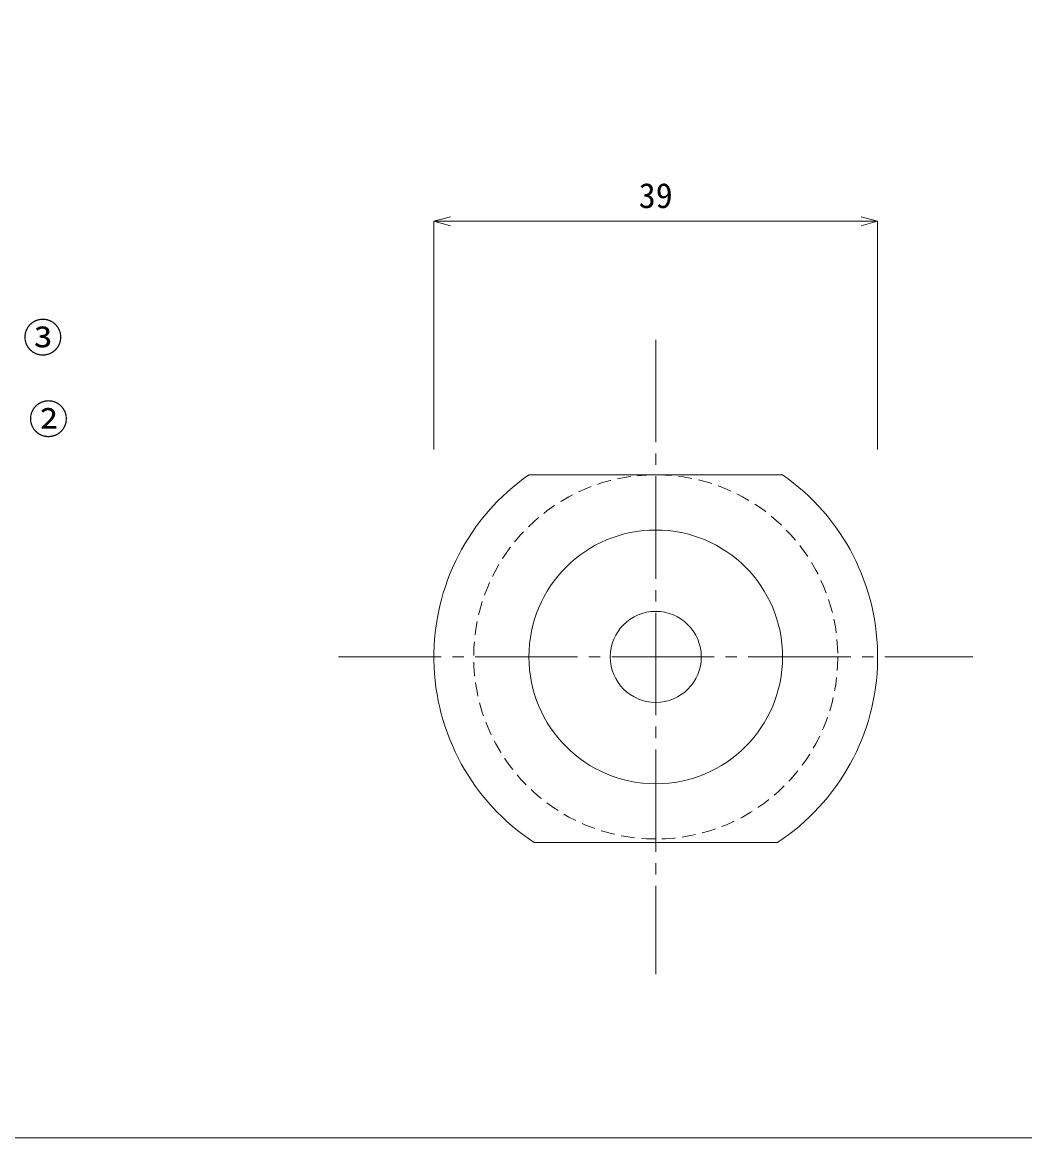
# Model space of a CAD drawing. Units: millimetres, scale not verified. Extents: x -140 to 140, y -97 to 99.
# Drawn here: x -36.1 to 52, y -96.9 to 1.1 of the extents above; entities that cross this region are included whole.
import ezdxf
from ezdxf.enums import TextEntityAlignment as Align

# ---------------------------------------------------------------- set-up
doc = ezdxf.new("R2010")
doc.units = ezdxf.units.MM
doc.linetypes.add('CHAIN2', pattern=[12, 9, -1, 1, -1])
doc.linetypes.add('DASHED1', pattern=[1.8, 1.2, -0.6])
doc.layers.add('0-0_φ3.0_両4 30', color=7, linetype='Continuous', lineweight=18)
doc.layers.add('0-1', color=4, linetype='Continuous', lineweight=18)
doc.styles.add('ＭＳ ゴシック', font='')
doc.styles.get('ＭＳ ゴシック').set_extended_font_data('MS Gothic')

msp = doc.modelspace()

# ---------------------------------------------------------------- linework, layer by layer
at = {"layer": '0-0_φ3.0_両4 30', "color": 5}
msp.add_lwpolyline([(-139.949, 99.1), (-139.949, -96.9), (140.051, -96.9), (140.051, 99.1)], dxfattribs=at)
at = {"layer": '0-1'}
for p, q in [((0.04, -16.38), (1.489, -15.992)), ((0.04, -16.38), (39.04, -16.38)), ((0.04, -16.38), (1.489, -16.768)), ((0.04, -16.38), (0.04, -36.435)), ((39.04, -16.38), (37.591, -15.992)), ((39.04, -16.38), (37.591, -16.768)), ((39.04, -16.38), (39.04, -36.435))]:
    msp.add_line(p, q, dxfattribs=at)
at = {"layer": '0-1', "color": 7, "linetype": 'CHAIN2'}
for p, q in [((19.54, -26.785), (19.54, -82.529)), ((-8.332, -54.657), (47.413, -54.657))]:
    msp.add_line(p, q, dxfattribs=at)
at = {"layer": '0-1', "color": 3}
for p, q in [((30.687, -38.657), (8.394, -38.657)), ((30.235, -70.962), (8.845, -70.962))]:
    msp.add_line(p, q, dxfattribs=at)
at = {"layer": '0-1', "color": 3, "linetype": 'DASHED1'}
msp.add_circle((19.54, -54.657), 16, dxfattribs=at)
at = {"layer": '0-1', "color": 3}
for radius in [11.15, 4]:
    msp.add_circle((19.54, -54.657), radius, dxfattribs=at)
for start, end in [(124.86384, 236.73823), (303.26177, 55.13616)]:
    msp.add_arc((19.54, -54.657), 19.5, start, end, dxfattribs=at)

# ---------------------------------------------------------------- texts
at = {"layer": '0-1', "color": 7, "style": 'ＭＳ ゴシック'}
for s, height, p in [('39', 2.199, (18.04, -15.88)), ('③', 2.566, (-36.075, -28.662)), ('②', 2.566, (-35.581, -35.828))]:
    msp.add_text(s, height=height, dxfattribs=at).set_placement(p, align=Align.BOTTOM_LEFT)

doc.saveas('drawing.dxf')
